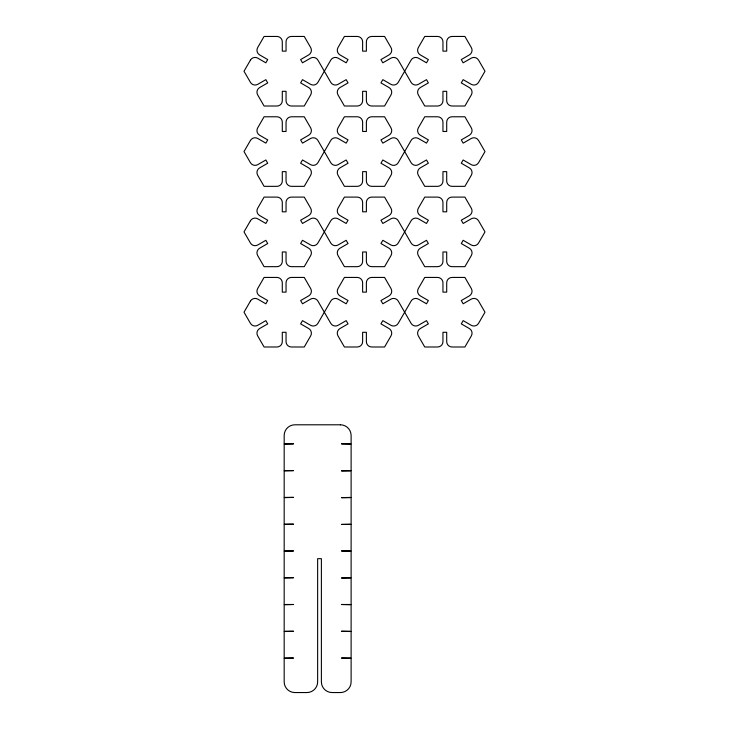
<?xml version="1.0" encoding="UTF-8"?>
<svg xmlns="http://www.w3.org/2000/svg" width="729" height="729" viewBox="0 0 729 729"><rect width="100%" height="100%" fill="white"/><g stroke="black" fill="none" stroke-linecap="round" stroke-linejoin="round"><path stroke-width="1.09" d="M250.439 60.106L244.005 71.232L250.439 82.359A5.358 5.358 0 0 0 257.747 84.327L265.848 79.652L267.716 82.896L259.624 87.571A5.358 5.358 0 0 0 257.665 94.888L264.089 106.015L276.947 106.015A5.358 5.358 0 0 0 282.296 100.657L282.296 91.316L286.05 91.316L286.05 100.657A5.358 5.358 0 0 0 291.4 106.015L304.257 106.015L310.682 94.888A5.358 5.358 0 0 0 308.722 87.571L300.63 82.896L302.499 79.652L310.6 84.327A5.358 5.358 0 0 0 317.908 82.359L330.766 60.106A5.358 5.358 0 0 1 338.074 58.138L346.175 62.812L348.043 59.568L339.951 54.894A5.358 5.358 0 0 1 337.992 47.576L344.416 36.45L357.274 36.45A5.358 5.358 0 0 1 362.623 41.808L362.623 51.148L366.377 51.148L366.377 41.808A5.358 5.358 0 0 1 371.726 36.45L384.584 36.45L391.008 47.576A5.358 5.358 0 0 1 389.049 54.894L380.957 59.568L382.825 62.812L390.926 58.138A5.358 5.358 0 0 1 398.234 60.106L411.092 82.359A5.358 5.358 0 0 0 418.4 84.327L426.501 79.652L428.37 82.896L420.278 87.571A5.358 5.358 0 0 0 418.318 94.888L424.743 106.015L437.6 106.015A5.358 5.358 0 0 0 442.95 100.657L442.95 91.316L446.704 91.316L446.704 100.657A5.358 5.358 0 0 0 452.053 106.015L464.911 106.015L471.335 94.888A5.358 5.358 0 0 0 469.376 87.571L461.284 82.896L463.152 79.652L471.253 84.327A5.358 5.358 0 0 0 478.561 82.359L484.995 71.232L478.561 60.106A5.358 5.358 0 0 0 471.253 58.138L463.152 62.812L461.284 59.568L469.376 54.894A5.358 5.358 0 0 0 471.335 47.576L464.911 36.45L452.053 36.45A5.358 5.358 0 0 0 446.704 41.808L446.704 51.148L442.95 51.148L442.95 41.808A5.358 5.358 0 0 0 437.6 36.45L424.743 36.45L418.318 47.576A5.358 5.358 0 0 0 420.278 54.894L428.37 59.568L426.501 62.812L418.4 58.138A5.358 5.358 0 0 0 411.092 60.106L398.234 82.359A5.358 5.358 0 0 1 390.926 84.327L382.825 79.652L380.957 82.896L389.049 87.571A5.358 5.358 0 0 1 391.008 94.888L384.584 106.015L371.726 106.015A5.358 5.358 0 0 1 366.377 100.657L366.377 91.316L362.623 91.316L362.623 100.657A5.358 5.358 0 0 1 357.274 106.015L344.416 106.015L337.992 94.888A5.358 5.358 0 0 1 339.951 87.571L348.043 82.896L346.175 79.652L338.074 84.327A5.358 5.358 0 0 1 330.766 82.359L317.908 60.106A5.358 5.358 0 0 0 310.6 58.138L302.499 62.812L300.63 59.568L308.722 54.894A5.358 5.358 0 0 0 310.682 47.576L304.257 36.45L291.4 36.45A5.358 5.358 0 0 0 286.05 41.808L286.05 51.148L282.296 51.148L282.296 41.808A5.358 5.358 0 0 0 276.947 36.45L264.089 36.45L257.665 47.576A5.358 5.358 0 0 0 259.624 54.894L267.716 59.568L265.848 62.812L257.747 58.138A5.358 5.358 0 0 0 250.439 60.106M250.439 140.433L244.005 151.559L250.439 162.695A5.358 5.358 0 0 0 257.747 164.654L265.848 159.979L267.716 163.223L259.624 167.898A5.358 5.358 0 0 0 257.665 175.215L264.089 186.342L276.947 186.342A5.358 5.358 0 0 0 282.296 180.983L282.296 171.643L286.05 171.643L286.05 180.983A5.358 5.358 0 0 0 291.4 186.342L304.257 186.342L310.682 175.215A5.358 5.358 0 0 0 308.722 167.898L300.63 163.223L302.499 159.979L310.6 164.654A5.358 5.358 0 0 0 317.908 162.695L330.766 140.433A5.358 5.358 0 0 1 338.074 138.474L346.175 143.139L348.043 139.895L339.951 135.22A5.358 5.358 0 0 1 337.992 127.903L344.416 116.777L357.274 116.777A5.358 5.358 0 0 1 362.623 122.135L362.623 131.475L366.377 131.475L366.377 122.135A5.358 5.358 0 0 1 371.726 116.777L384.584 116.777L391.008 127.903A5.358 5.358 0 0 1 389.049 135.22L380.957 139.895L382.825 143.139L390.926 138.474A5.358 5.358 0 0 1 398.234 140.433L411.092 162.695A5.358 5.358 0 0 0 418.4 164.654L426.501 159.979L428.37 163.223L420.278 167.898A5.358 5.358 0 0 0 418.318 175.215L424.743 186.342L437.6 186.342A5.358 5.358 0 0 0 442.95 180.983L442.95 171.643L446.704 171.643L446.704 180.983A5.358 5.358 0 0 0 452.053 186.342L464.911 186.342L471.335 175.215A5.358 5.358 0 0 0 469.376 167.898L461.284 163.223L463.152 159.979L471.253 164.654A5.358 5.358 0 0 0 478.561 162.695L484.995 151.559L478.561 140.433A5.358 5.358 0 0 0 471.253 138.474L463.152 143.139L461.284 139.895L469.376 135.22A5.358 5.358 0 0 0 471.335 127.903L464.911 116.777L452.053 116.777A5.358 5.358 0 0 0 446.704 122.135L446.704 131.475L442.95 131.475L442.95 122.135A5.358 5.358 0 0 0 437.6 116.777L424.743 116.777L418.318 127.903A5.358 5.358 0 0 0 420.278 135.22L428.37 139.895L426.501 143.139L418.4 138.474A5.358 5.358 0 0 0 411.092 140.433L398.234 162.695A5.358 5.358 0 0 1 390.926 164.654L382.825 159.979L380.957 163.223L389.049 167.898A5.358 5.358 0 0 1 391.008 175.215L384.584 186.342L371.726 186.342A5.358 5.358 0 0 1 366.377 180.983L366.377 171.643L362.623 171.643L362.623 180.983A5.358 5.358 0 0 1 357.274 186.342L344.416 186.342L337.992 175.215A5.358 5.358 0 0 1 339.951 167.898L348.043 163.223L346.175 159.979L338.074 164.654A5.358 5.358 0 0 1 330.766 162.695L317.908 140.433A5.358 5.358 0 0 0 310.6 138.474L302.499 143.139L300.63 139.895L308.722 135.22A5.358 5.358 0 0 0 310.682 127.903L304.257 116.777L291.4 116.777A5.358 5.358 0 0 0 286.05 122.135L286.05 131.475L282.296 131.475L282.296 122.135A5.358 5.358 0 0 0 276.947 116.777L264.089 116.777L257.665 127.903A5.358 5.358 0 0 0 259.624 135.22L267.716 139.895L265.848 143.139L257.747 138.474A5.358 5.358 0 0 0 250.439 140.433M250.439 220.759L244.005 231.886L250.439 243.021A5.358 5.358 0 0 0 257.747 244.98L265.848 240.306L267.716 243.55L259.624 248.224A5.358 5.358 0 0 0 257.665 255.542L264.089 266.668L276.947 266.668A5.358 5.358 0 0 0 282.296 261.31L282.296 251.97L286.05 251.97L286.05 261.31A5.358 5.358 0 0 0 291.4 266.668L304.257 266.668L310.682 255.542A5.358 5.358 0 0 0 308.722 248.224L300.63 243.55L302.499 240.306L310.6 244.98A5.358 5.358 0 0 0 317.908 243.021L330.766 220.759A5.358 5.358 0 0 1 338.074 218.8L346.175 223.466L348.043 220.222L339.951 215.547A5.358 5.358 0 0 1 337.992 208.239L344.416 197.103L357.274 197.103A5.358 5.358 0 0 1 362.623 202.462L362.623 211.802L366.377 211.802L366.377 202.462A5.358 5.358 0 0 1 371.726 197.103L384.584 197.103L391.008 208.239A5.358 5.358 0 0 1 389.049 215.547L380.957 220.222L382.825 223.466L390.926 218.8A5.358 5.358 0 0 1 398.234 220.759L411.092 243.021A5.358 5.358 0 0 0 418.4 244.98L426.501 240.306L428.37 243.55L420.278 248.224A5.358 5.358 0 0 0 418.318 255.542L424.743 266.668L437.6 266.668A5.358 5.358 0 0 0 442.95 261.31L442.95 251.97L446.704 251.97L446.704 261.31A5.358 5.358 0 0 0 452.053 266.668L464.911 266.668L471.335 255.542A5.358 5.358 0 0 0 469.376 248.224L461.284 243.55L463.152 240.306L471.253 244.98A5.358 5.358 0 0 0 478.561 243.021L484.995 231.886L478.561 220.759A5.358 5.358 0 0 0 471.253 218.8L463.152 223.466L461.284 220.222L469.376 215.547A5.358 5.358 0 0 0 471.335 208.239L464.911 197.103L452.053 197.103A5.358 5.358 0 0 0 446.704 202.462L446.704 211.802L442.95 211.802L442.95 202.462A5.358 5.358 0 0 0 437.6 197.103L424.743 197.103L418.318 208.239A5.358 5.358 0 0 0 420.278 215.547L428.37 220.222L426.501 223.466L418.4 218.8A5.358 5.358 0 0 0 411.092 220.759L398.234 243.021A5.358 5.358 0 0 1 390.926 244.98L382.825 240.306L380.957 243.55L389.049 248.224A5.358 5.358 0 0 1 391.008 255.542L384.584 266.668L371.726 266.668A5.358 5.358 0 0 1 366.377 261.31L366.377 251.97L362.623 251.97L362.623 261.31A5.358 5.358 0 0 1 357.274 266.668L344.416 266.668L337.992 255.542A5.358 5.358 0 0 1 339.951 248.224L348.043 243.55L346.175 240.306L338.074 244.98A5.358 5.358 0 0 1 330.766 243.021L317.908 220.759A5.358 5.358 0 0 0 310.6 218.8L302.499 223.466L300.63 220.222L308.722 215.547A5.358 5.358 0 0 0 310.682 208.239L304.257 197.103L291.4 197.103A5.358 5.358 0 0 0 286.05 202.462L286.05 211.802L282.296 211.802L282.296 202.462A5.358 5.358 0 0 0 276.947 197.103L264.089 197.103L257.665 208.239A5.358 5.358 0 0 0 259.624 215.547L267.716 220.222L265.848 223.466L257.747 218.8A5.358 5.358 0 0 0 250.439 220.759M250.439 301.086L244.005 312.212L250.439 323.348A5.358 5.358 0 0 0 257.747 325.307L265.848 320.632L267.716 323.876L259.624 328.551A5.358 5.358 0 0 0 257.665 335.869L264.089 346.995L276.947 346.995A5.358 5.358 0 0 0 282.296 341.637L282.296 332.296L286.05 332.296L286.05 341.637A5.358 5.358 0 0 0 291.4 346.995L304.257 346.995L310.682 335.869A5.358 5.358 0 0 0 308.722 328.551L300.63 323.876L302.499 320.632L310.6 325.307A5.358 5.358 0 0 0 317.908 323.348L330.766 301.086A5.358 5.358 0 0 1 338.074 299.127L346.175 303.793L348.043 300.548L339.951 295.874A5.358 5.358 0 0 1 337.992 288.566L344.416 277.43L357.274 277.43A5.358 5.358 0 0 1 362.623 282.788L362.623 292.129L366.377 292.129L366.377 282.788A5.358 5.358 0 0 1 371.726 277.43L384.584 277.43L391.008 288.566A5.358 5.358 0 0 1 389.049 295.874L380.957 300.548L382.825 303.793L390.926 299.127A5.358 5.358 0 0 1 398.234 301.086L411.092 323.348A5.358 5.358 0 0 0 418.4 325.307L426.501 320.632L428.37 323.876L420.278 328.551A5.358 5.358 0 0 0 418.318 335.869L424.743 346.995L437.6 346.995A5.358 5.358 0 0 0 442.95 341.637L442.95 332.296L446.704 332.296L446.704 341.637A5.358 5.358 0 0 0 452.053 346.995L464.911 346.995L471.335 335.869A5.358 5.358 0 0 0 469.376 328.551L461.284 323.876L463.152 320.632L471.253 325.307A5.358 5.358 0 0 0 478.561 323.348L484.995 312.212L478.561 301.086A5.358 5.358 0 0 0 471.253 299.127L463.152 303.793L461.284 300.548L469.376 295.874A5.358 5.358 0 0 0 471.335 288.566L464.911 277.43L452.053 277.43A5.358 5.358 0 0 0 446.704 282.788L446.704 292.129L442.95 292.129L442.95 282.788A5.358 5.358 0 0 0 437.6 277.43L424.743 277.43L418.318 288.566A5.358 5.358 0 0 0 420.278 295.874L428.37 300.548L426.501 303.793L418.4 299.127A5.358 5.358 0 0 0 411.092 301.086L398.234 323.348A5.358 5.358 0 0 1 390.926 325.307L382.825 320.632L380.957 323.876L389.049 328.551A5.358 5.358 0 0 1 391.008 335.869L384.584 346.995L371.726 346.995A5.358 5.358 0 0 1 366.377 341.637L366.377 332.296L362.623 332.296L362.623 341.637A5.358 5.358 0 0 1 357.274 346.995L344.416 346.995L337.992 335.869A5.358 5.358 0 0 1 339.951 328.551L348.043 323.876L346.175 320.632L338.074 325.307A5.358 5.358 0 0 1 330.766 323.348L317.908 301.086A5.358 5.358 0 0 0 310.6 299.127L302.499 303.793L300.63 300.548L308.722 295.874A5.358 5.358 0 0 0 310.682 288.566L304.257 277.43L291.4 277.43A5.358 5.358 0 0 0 286.05 282.788L286.05 292.129L282.296 292.129L282.296 282.788A5.358 5.358 0 0 0 276.947 277.43L264.089 277.43L257.665 288.566A5.358 5.358 0 0 0 259.624 295.874L267.716 300.548L265.848 303.793L257.747 299.127A5.358 5.358 0 0 0 250.439 301.086M340.397 424.797L294.881 424.797A10.707 10.707 0 0 0 284.173 435.505L284.173 443.843L293.568 443.843L284.173 444.107L284.173 470.615L293.568 470.615L284.173 470.879L284.173 497.388L293.568 497.388L284.173 497.661L284.173 524.169L293.568 524.169L284.173 524.433L284.173 550.942L293.568 550.942L284.173 551.206L284.173 577.714L293.568 577.714L284.173 577.988L284.173 604.496L293.568 604.496L284.173 604.76L284.173 631.268L293.568 631.268L284.173 631.533L284.173 658.041L293.568 658.041L284.173 658.314L284.173 681.843A10.707 10.707 0 0 0 294.881 692.55L306.936 692.55A10.707 10.707 0 0 0 317.644 681.843L317.644 558.669L321.389 558.669L321.389 681.843A10.707 10.707 0 0 0 332.105 692.55L340.397 692.55A10.707 10.707 0 0 0 351.114 681.843L351.114 658.314L341.436 658.041L351.114 658.041L351.114 631.533L341.436 631.268L351.114 631.268L351.114 604.76L341.436 604.496L351.114 604.496L351.114 577.988L341.436 577.988L351.114 577.714L351.114 551.206L341.436 550.942L351.114 550.942L351.114 524.433L341.436 524.433L351.114 524.169L351.114 497.661L341.436 497.661L351.114 497.388L351.114 470.879L341.436 470.879L351.114 470.615L351.114 444.107L341.436 443.843L351.114 443.843L351.114 435.505A10.707 10.707 0 0 0 340.397 424.797"/></g></svg>
